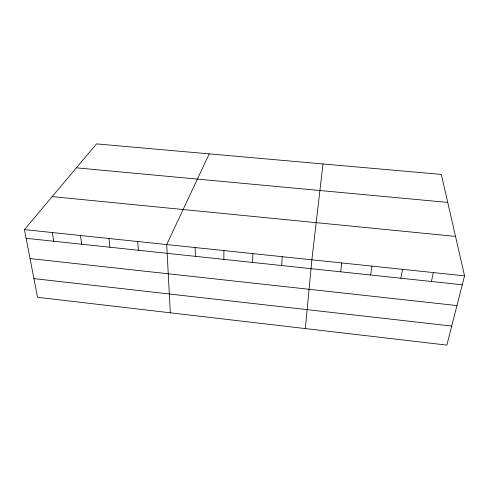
<?xml version="1.0" encoding="UTF-8"?>
<svg xmlns="http://www.w3.org/2000/svg" width="489" height="489" viewBox="0 0 489 489"><rect width="100%" height="100%" fill="white"/><g stroke="black" fill="none" stroke-linecap="round" stroke-linejoin="round"><path stroke-width="0.73" d="M223.864 259.372L223.907 250.57M252.63 262.44L252.929 253.62M281.682 265.533L282.251 256.701M305.338 328.577L311.866 259.812L322.997 163.956M340.668 271.817L341.78 262.954M370.607 275.007L372.007 266.126M400.852 278.229L402.539 269.335M431.402 281.487L433.382 272.575M464.55 275.845L446.86 345.112L37.531 297.288L24.45 229.622L96.498 143.888L441.341 174.439L464.55 275.845L24.45 229.622M209.219 153.876L166.706 244.567L170.313 312.801M76.376 167.831L447.741 202.415M52.195 196.609L455.522 236.395M26.131 238.308L462.27 284.775M30.043 258.571L456.958 305.57M33.918 278.608L451.726 326.065M52.335 232.556L53.778 241.254M80.502 235.515L81.706 244.231M108.949 238.498L109.909 247.232M137.684 241.517L138.399 250.27M195.166 247.556L195.38 256.34"/></g></svg>
